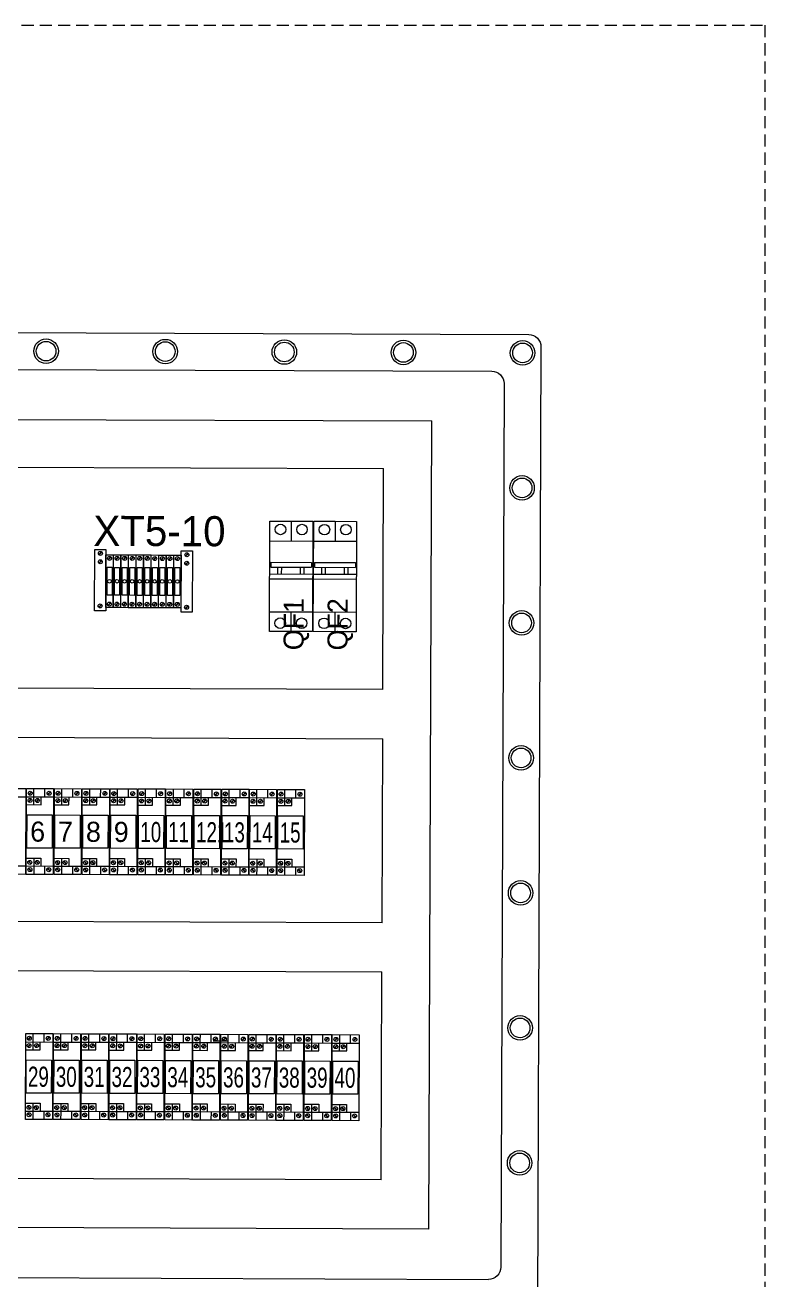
# Model space of a CAD drawing. Header units: millimetres. Extents: x 32721 to 103787, y 57624 to 127312.
# Drawn here: x 38248 to 38552, y 61668 to 62185 of the extents above; entities that cross this region are included whole.
import ezdxf

# ---------------------------------------------------------------- set-up
doc = ezdxf.new("R2010")
doc.units = ezdxf.units.MM
doc.header["$LTSCALE"] = 10
doc.linetypes.add('DASHED', pattern=[0.75, 0.5, -0.25])
doc.layers.add('1轮廓实线层', color=7, linetype='Continuous', lineweight=18)
doc.layers.add('6文字层', color=3, linetype='Continuous', lineweight=18)
doc.styles.add('样式 1', font='SIMYOU.TTF', dxfattribs={"width": 0.75})

msp = doc.modelspace()

# ---------------------------------------------------------------- linework, layer by layer
at = {"layer": '1轮廓实线层'}
for p, q in [((37757.48, 62059.9), (38454.95, 62057.38)), ((37772.59, 62044.68), (38439.73, 62042.27)), ((37797.17, 62024), (38415, 62021.77)), ((38413.8, 61688.95), (38415, 62021.77)), ((37816.82, 62004.22), (38395.21, 62002.14)), ((38394.88, 61911.16), (38395.21, 62002.14)), ((38348.18, 61935.07), (38348.35, 61980.56)), ((38348.35, 61980.56), (38357.19, 61980.53)), ((38357.19, 61980.53), (38357.16, 61972.37)), ((38357.19, 61980.53), (38366.04, 61980.49)), ((38366.04, 61980.49), (38365.87, 61935.01)), ((38366.25, 61935.01), (38366.42, 61980.49)), ((38366.42, 61980.49), (38375.26, 61980.46)), ((38375.26, 61980.46), (38375.23, 61972.3)), ((38375.26, 61980.46), (38384.11, 61980.43)), ((38384.11, 61980.43), (38383.94, 61934.94)), ((38348.32, 61972.4), (38366.01, 61972.33)), ((38366.39, 61972.33), (38384.08, 61972.27)), ((38348.74, 61963.58), (38365.52, 61963.52)), ((38348.74, 61963.58), (38348.74, 61961.58)), ((38365.52, 61963.52), (38365.51, 61961.52)), ((38366.81, 61963.51), (38383.59, 61963.45)), ((38366.81, 61963.51), (38366.81, 61961.51)), ((38383.59, 61963.45), (38383.58, 61961.45)), ((38348.27, 61958.82), (38365.96, 61958.75)), ((38348.74, 61961.58), (38365.51, 61961.52)), ((38351.72, 61958.8), (38351.73, 61961.57)), ((38353.24, 61958.8), (38353.25, 61961.56)), ((38360.99, 61958.77), (38361, 61961.53)), ((38362.51, 61958.76), (38362.52, 61961.53)), ((38366.34, 61958.75), (38384.03, 61958.69)), ((38366.81, 61961.51), (38383.58, 61961.45)), ((38369.79, 61958.74), (38369.8, 61961.5)), ((38371.31, 61958.73), (38371.32, 61961.5)), ((38379.06, 61958.7), (38379.07, 61961.47)), ((38380.58, 61958.7), (38380.59, 61961.46)), ((38348.26, 61956.81), (38365.95, 61956.75)), ((38366.33, 61956.75), (38384.02, 61956.69)), ((38348.21, 61943.23), (38365.9, 61943.17)), ((38357.06, 61943.2), (38357.03, 61935.04)), ((38366.28, 61943.17), (38383.97, 61943.1)), ((38375.13, 61943.14), (38375.1, 61934.97)), ((38357.03, 61935.04), (38348.18, 61935.07)), ((38365.87, 61935.01), (38357.03, 61935.04)), ((38375.1, 61934.97), (38366.25, 61935.01)), ((38383.94, 61934.94), (38375.1, 61934.97)), ((38394.88, 61911.16), (37816.49, 61913.25)), ((37816.41, 61893.03), (38394.82, 61890.94)), ((38394.54, 61815.13), (38394.82, 61890.94)), ((38394.54, 61815.13), (37816.13, 61817.22)), ((37816.06, 61797), (38394.47, 61794.92)), ((38394.16, 61709.23), (38394.47, 61794.92)), ((38394.16, 61709.23), (37815.75, 61711.32)), ((38413.8, 61688.95), (37795.97, 61691.18)), ((37771.24, 61670.68), (38438.38, 61668.27))]:
    msp.add_line(p, q, dxfattribs=at)
at = {"layer": '1轮廓实线层', "lineweight": 13}
for p, q in [((38276.25, 61943.62), (38276.34, 61968.89)), ((38276.34, 61968.89), (38280.89, 61968.87)), ((38277.98, 61966.72), (38279.14, 61967.88)), ((38278.08, 61966.62), (38279.24, 61967.78)), ((38280.89, 61968.87), (38280.8, 61943.6)), ((38311.85, 61943.03), (38311.94, 61968.3)), ((38311.94, 61968.3), (38316.49, 61968.29)), ((38316.49, 61968.29), (38316.4, 61943.02)), ((38277.96, 61963.25), (38279.13, 61964.41)), ((38278.07, 61963.15), (38279.23, 61964.3)), ((38280.8, 61944.91), (38280.88, 61966.65)), ((38280.88, 61966.65), (38283.91, 61966.64)), ((38281.76, 61964.67), (38282.93, 61965.83)), ((38281.86, 61964.57), (38283.03, 61965.73)), ((38283.91, 61966.64), (38283.84, 61944.9)), ((38283.91, 61944.9), (38283.99, 61966.64)), ((38283.99, 61966.64), (38287.02, 61966.62)), ((38284.86, 61964.66), (38286.03, 61965.82)), ((38284.97, 61964.56), (38286.13, 61965.72)), ((38287.02, 61966.62), (38286.94, 61944.89)), ((38287.01, 61944.89), (38287.09, 61966.62)), ((38287.09, 61966.62), (38290.12, 61966.61)), ((38287.97, 61964.65), (38289.14, 61965.81)), ((38288.07, 61964.55), (38289.24, 61965.7)), ((38290.12, 61966.61), (38290.05, 61944.88)), ((38290.12, 61944.88), (38290.2, 61966.61)), ((38290.2, 61966.61), (38293.23, 61966.6)), ((38291.07, 61964.64), (38292.24, 61965.8)), ((38291.18, 61964.54), (38292.34, 61965.69)), ((38293.23, 61966.6), (38293.15, 61944.87)), ((38293.22, 61944.87), (38293.3, 61966.6)), ((38293.3, 61966.6), (38296.33, 61966.59)), ((38294.18, 61964.63), (38295.35, 61965.78)), ((38294.28, 61964.52), (38295.45, 61965.68)), ((38296.33, 61966.59), (38296.26, 61944.86)), ((38296.33, 61944.86), (38296.41, 61966.59)), ((38296.41, 61966.59), (38299.44, 61966.58)), ((38297.28, 61964.62), (38298.45, 61965.77)), ((38297.39, 61964.51), (38298.55, 61965.67)), ((38299.44, 61966.58), (38299.36, 61944.85)), ((38299.43, 61944.85), (38299.51, 61966.58)), ((38299.51, 61966.58), (38302.54, 61966.57)), ((38300.39, 61964.6), (38301.56, 61965.76)), ((38300.49, 61964.5), (38301.66, 61965.66)), ((38302.54, 61966.57), (38302.47, 61944.84)), ((38302.54, 61944.84), (38302.62, 61966.57)), ((38302.62, 61966.57), (38305.65, 61966.56)), ((38303.49, 61964.59), (38304.66, 61965.75)), ((38303.6, 61964.49), (38304.76, 61965.65)), ((38305.65, 61966.56), (38305.57, 61944.82)), ((38305.64, 61944.82), (38305.72, 61966.56)), ((38305.72, 61966.56), (38308.75, 61966.55)), ((38306.6, 61964.58), (38307.77, 61965.74)), ((38306.7, 61964.48), (38307.87, 61965.64)), ((38308.75, 61966.55), (38308.68, 61944.81)), ((38308.75, 61944.81), (38308.83, 61966.55)), ((38308.83, 61966.55), (38311.86, 61966.54)), ((38309.7, 61964.57), (38310.87, 61965.73)), ((38309.81, 61964.47), (38310.97, 61965.63)), ((38311.86, 61966.54), (38311.78, 61944.8)), ((38311.85, 61944.8), (38311.93, 61966.53)), ((38313.56, 61962.67), (38314.73, 61963.82)), ((38313.57, 61966.14), (38314.74, 61967.3)), ((38313.66, 61962.56), (38314.83, 61963.72)), ((38313.68, 61966.04), (38314.84, 61967.2)), ((38280.8, 61943.6), (38276.25, 61943.62)), ((38277.9, 61945.08), (38279.06, 61946.24)), ((38278, 61944.98), (38279.17, 61946.14)), ((38283.84, 61944.9), (38280.8, 61944.91)), ((38281.69, 61945.82), (38282.86, 61946.98)), ((38281.79, 61945.72), (38282.96, 61946.88)), ((38286.94, 61944.89), (38283.91, 61944.9)), ((38284.8, 61945.81), (38285.96, 61946.97)), ((38284.9, 61945.71), (38286.06, 61946.87)), ((38290.05, 61944.88), (38287.01, 61944.89)), ((38287.9, 61945.8), (38289.07, 61946.96)), ((38288, 61945.7), (38289.17, 61946.86)), ((38293.15, 61944.87), (38290.12, 61944.88)), ((38291.01, 61945.79), (38292.17, 61946.95)), ((38291.11, 61945.69), (38292.27, 61946.84)), ((38296.26, 61944.86), (38293.22, 61944.87)), ((38294.11, 61945.78), (38295.28, 61946.94)), ((38294.21, 61945.68), (38295.38, 61946.83)), ((38299.36, 61944.85), (38296.33, 61944.86)), ((38297.22, 61945.77), (38298.38, 61946.92)), ((38297.32, 61945.66), (38298.48, 61946.82)), ((38302.47, 61944.84), (38299.43, 61944.85)), ((38300.32, 61945.76), (38301.49, 61946.91)), ((38300.42, 61945.65), (38301.59, 61946.81)), ((38305.57, 61944.82), (38302.54, 61944.84)), ((38303.43, 61945.74), (38304.59, 61946.9)), ((38303.53, 61945.64), (38304.69, 61946.8)), ((38308.68, 61944.81), (38305.64, 61944.82)), ((38306.53, 61945.73), (38307.7, 61946.89)), ((38306.63, 61945.63), (38307.8, 61946.79)), ((38311.78, 61944.8), (38308.75, 61944.81)), ((38309.64, 61945.72), (38310.8, 61946.88)), ((38309.74, 61945.62), (38310.9, 61946.78)), ((38316.4, 61943.02), (38311.85, 61943.03)), ((38313.5, 61944.5), (38314.66, 61945.66)), ((38313.6, 61944.4), (38314.76, 61945.55)), ((38236.77, 61870.48), (38247.89, 61870.44)), ((38247.89, 61870.44), (38247.76, 61835.06)), ((38248.12, 61835.06), (38248.24, 61870.43)), ((38248.24, 61870.43), (38259.36, 61870.39)), ((38251.28, 61867.55), (38251.29, 61870.42)), ((38255.79, 61866.95), (38255.8, 61870.41)), ((38259.36, 61870.39), (38259.24, 61835.02)), ((38259.59, 61835.01), (38259.72, 61870.39)), ((38259.72, 61870.39), (38270.84, 61870.35)), ((38262.76, 61867.51), (38262.77, 61870.38)), ((38267.26, 61866.91), (38267.27, 61870.37)), ((38270.84, 61870.35), (38270.71, 61834.97)), ((38271.06, 61834.97), (38271.19, 61870.35)), ((38271.19, 61870.35), (38282.31, 61870.31)), ((38274.23, 61867.47), (38274.24, 61870.34)), ((38278.73, 61866.87), (38278.74, 61870.32)), ((38282.31, 61870.31), (38282.18, 61834.93)), ((38282.54, 61834.93), (38282.66, 61870.31)), ((38282.66, 61870.31), (38293.78, 61870.27)), ((38285.7, 61867.42), (38285.71, 61870.3)), ((38290.21, 61866.83), (38290.22, 61870.28)), ((38293.78, 61870.27), (38293.65, 61834.89)), ((38294.01, 61834.89), (38294.14, 61870.27)), ((38294.14, 61870.27), (38305.26, 61870.23)), ((38297.18, 61867.38), (38297.19, 61870.26)), ((38301.68, 61866.79), (38301.69, 61870.24)), ((38305.26, 61870.23), (38305.13, 61834.85)), ((38305.48, 61834.85), (38305.61, 61870.23)), ((38305.61, 61870.23), (38316.73, 61870.19)), ((38308.65, 61867.34), (38308.66, 61870.22)), ((38313.15, 61866.75), (38313.16, 61870.2)), ((38316.73, 61870.19), (38316.6, 61834.81)), ((38316.95, 61834.81), (38317.08, 61870.19)), ((38317.08, 61870.19), (38328.2, 61870.15)), ((38320.12, 61867.3), (38320.13, 61870.17)), ((38324.62, 61866.7), (38324.64, 61870.16)), ((38328.2, 61870.15), (38328.07, 61834.77)), ((38328.43, 61834.77), (38328.56, 61870.14)), ((38328.56, 61870.14), (38339.67, 61870.1)), ((38331.59, 61867.26), (38331.6, 61870.13)), ((38336.1, 61866.66), (38336.11, 61870.12)), ((38339.67, 61870.1), (38339.55, 61834.73)), ((38339.9, 61834.72), (38340.03, 61870.1)), ((38340.03, 61870.1), (38351.15, 61870.06)), ((38343.07, 61867.22), (38343.08, 61870.09)), ((38347.57, 61866.62), (38347.58, 61870.08)), ((38351.15, 61870.06), (38351.02, 61834.68)), ((38351.37, 61834.68), (38351.5, 61870.06)), ((38351.5, 61870.06), (38362.62, 61870.02)), ((38354.54, 61867.18), (38354.55, 61870.05)), ((38359.04, 61866.58), (38359.06, 61870.03)), ((38362.62, 61870.02), (38362.49, 61834.64)), ((38236.76, 61867.02), (38247.88, 61866.98)), ((38248.23, 61866.98), (38259.35, 61866.94)), ((38249.03, 61864.97), (38250.19, 61866.13)), ((38249.11, 61867.95), (38250.28, 61869.11)), ((38249.13, 61864.87), (38250.29, 61866.02)), ((38249.21, 61867.85), (38250.38, 61869.01)), ((38251.27, 61863.76), (38251.28, 61867.55)), ((38252.09, 61864.96), (38253.25, 61866.11)), ((38252.19, 61864.85), (38253.36, 61866.01)), ((38254.22, 61863.75), (38254.23, 61866.96)), ((38256.88, 61867.92), (38258.05, 61869.08)), ((38256.99, 61867.82), (38258.15, 61868.98)), ((38259.7, 61866.94), (38270.82, 61866.9)), ((38260.5, 61864.93), (38261.66, 61866.08)), ((38260.58, 61867.91), (38261.75, 61869.07)), ((38260.6, 61864.82), (38261.77, 61865.98)), ((38260.69, 61867.81), (38261.85, 61868.96)), ((38262.74, 61863.72), (38262.76, 61867.51)), ((38263.56, 61864.92), (38264.73, 61866.07)), ((38263.66, 61864.81), (38264.83, 61865.97)), ((38265.69, 61863.71), (38265.71, 61866.92)), ((38268.36, 61867.88), (38269.52, 61869.04)), ((38268.46, 61867.78), (38269.62, 61868.94)), ((38271.18, 61866.9), (38282.3, 61866.86)), ((38271.97, 61864.89), (38273.14, 61866.04)), ((38272.06, 61867.87), (38273.22, 61869.03)), ((38272.07, 61864.78), (38273.24, 61865.94)), ((38272.16, 61867.77), (38273.32, 61868.92)), ((38274.22, 61863.68), (38274.23, 61867.47)), ((38275.04, 61864.87), (38276.2, 61866.03)), ((38275.14, 61864.77), (38276.3, 61865.93)), ((38277.17, 61863.67), (38277.18, 61866.87)), ((38279.83, 61867.84), (38281, 61869)), ((38279.93, 61867.74), (38281.1, 61868.89)), ((38282.65, 61866.86), (38293.77, 61866.82)), ((38283.44, 61864.84), (38284.61, 61866)), ((38283.53, 61867.83), (38284.7, 61868.98)), ((38283.55, 61864.74), (38284.71, 61865.9)), ((38283.63, 61867.72), (38284.8, 61868.88)), ((38285.69, 61863.64), (38285.7, 61867.42)), ((38286.51, 61864.83), (38287.67, 61865.99)), ((38286.61, 61864.73), (38287.78, 61865.89)), ((38288.64, 61863.63), (38288.65, 61866.83)), ((38291.3, 61867.8), (38292.47, 61868.96)), ((38291.41, 61867.7), (38292.57, 61868.85)), ((38294.12, 61866.81), (38305.24, 61866.77)), ((38294.92, 61864.8), (38296.08, 61865.96)), ((38295, 61867.78), (38296.17, 61868.94)), ((38295.02, 61864.7), (38296.19, 61865.86)), ((38295.1, 61867.68), (38296.27, 61868.84)), ((38297.16, 61863.6), (38297.18, 61867.38)), ((38297.98, 61864.79), (38299.15, 61865.95)), ((38298.08, 61864.69), (38299.25, 61865.85)), ((38300.11, 61863.58), (38300.12, 61866.79)), ((38302.78, 61867.76), (38303.94, 61868.91)), ((38302.88, 61867.65), (38304.04, 61868.81)), ((38305.6, 61866.77), (38316.72, 61866.73)), ((38306.39, 61864.76), (38307.56, 61865.92)), ((38306.48, 61867.74), (38307.64, 61868.9)), ((38306.49, 61864.66), (38307.66, 61865.82)), ((38306.58, 61867.64), (38307.74, 61868.8)), ((38308.63, 61863.55), (38308.65, 61867.34)), ((38309.45, 61864.75), (38310.62, 61865.91)), ((38309.56, 61864.65), (38310.72, 61865.81)), ((38311.59, 61863.54), (38311.6, 61866.75)), ((38314.25, 61867.72), (38315.42, 61868.87)), ((38314.35, 61867.61), (38315.52, 61868.77)), ((38317.07, 61866.73), (38328.19, 61866.69)), ((38317.86, 61864.72), (38319.03, 61865.88)), ((38317.95, 61867.7), (38319.11, 61868.86)), ((38317.97, 61864.62), (38319.13, 61865.77)), ((38318.05, 61867.6), (38319.22, 61868.76)), ((38320.11, 61863.51), (38320.12, 61867.3)), ((38320.93, 61864.71), (38322.09, 61865.87)), ((38321.03, 61864.61), (38322.19, 61865.76)), ((38323.06, 61863.5), (38323.07, 61866.71)), ((38325.72, 61867.67), (38326.89, 61868.83)), ((38325.82, 61867.57), (38326.99, 61868.73)), ((38328.54, 61866.69), (38339.66, 61866.65)), ((38329.34, 61864.68), (38330.5, 61865.84)), ((38329.42, 61867.66), (38330.59, 61868.82)), ((38329.44, 61864.58), (38330.6, 61865.73)), ((38329.52, 61867.56), (38330.69, 61868.72)), ((38331.58, 61863.47), (38331.59, 61867.26)), ((38332.4, 61864.67), (38333.57, 61865.82)), ((38332.5, 61864.57), (38333.67, 61865.72)), ((38334.53, 61863.46), (38334.54, 61866.67)), ((38337.2, 61867.63), (38338.36, 61868.79)), ((38337.3, 61867.53), (38338.46, 61868.69)), ((38340.02, 61866.65), (38351.13, 61866.61)), ((38340.81, 61864.64), (38341.98, 61865.79)), ((38340.9, 61867.62), (38342.06, 61868.78)), ((38340.91, 61864.53), (38342.08, 61865.69)), ((38341, 61867.52), (38342.16, 61868.67)), ((38343.05, 61863.43), (38343.07, 61867.22)), ((38343.87, 61864.63), (38345.04, 61865.78)), ((38343.97, 61864.52), (38345.14, 61865.68)), ((38346.01, 61863.42), (38346.02, 61866.63)), ((38348.67, 61867.59), (38349.83, 61868.75)), ((38348.77, 61867.49), (38349.94, 61868.65)), ((38351.49, 61866.61), (38362.61, 61866.57)), ((38352.28, 61864.6), (38353.45, 61865.75)), ((38352.37, 61867.58), (38353.53, 61868.74)), ((38352.38, 61864.49), (38353.55, 61865.65)), ((38352.47, 61867.48), (38353.64, 61868.63)), ((38354.53, 61863.39), (38354.54, 61867.18)), ((38355.35, 61864.58), (38356.51, 61865.74)), ((38355.45, 61864.48), (38356.61, 61865.64)), ((38357.48, 61863.38), (38357.49, 61866.59)), ((38360.14, 61867.55), (38361.31, 61868.71)), ((38360.24, 61867.45), (38361.41, 61868.6)), ((38248.22, 61863.77), (38254.22, 61863.75)), ((38259.69, 61863.73), (38265.69, 61863.71)), ((38271.17, 61863.69), (38277.17, 61863.67)), ((38282.64, 61863.65), (38288.64, 61863.63)), ((38294.11, 61863.61), (38300.11, 61863.58)), ((38305.59, 61863.57), (38311.59, 61863.54)), ((38317.06, 61863.52), (38323.06, 61863.5)), ((38328.53, 61863.48), (38334.53, 61863.46)), ((38340, 61863.44), (38346.01, 61863.42)), ((38351.48, 61863.4), (38357.48, 61863.38)), ((38236.66, 61838.55), (38247.77, 61838.51)), ((38248.14, 61841.72), (38254.14, 61841.7)), ((38248.94, 61840.52), (38250.09, 61839.35)), ((38249.04, 61840.62), (38250.2, 61839.45)), ((38251.19, 61841.71), (38251.18, 61837.92)), ((38252, 61840.5), (38253.16, 61839.34)), ((38252.1, 61840.61), (38253.26, 61839.44)), ((38254.14, 61841.7), (38254.13, 61838.49)), ((38259.61, 61841.68), (38265.61, 61841.65)), ((38260.41, 61840.47), (38261.57, 61839.31)), ((38260.51, 61840.58), (38261.67, 61839.41)), ((38262.66, 61841.66), (38262.65, 61837.88)), ((38263.47, 61840.46), (38264.63, 61839.3)), ((38263.58, 61840.56), (38264.73, 61839.4)), ((38265.61, 61841.65), (38265.6, 61838.45)), ((38271.09, 61841.63), (38277.09, 61841.61)), ((38271.88, 61840.43), (38273.04, 61839.27)), ((38271.99, 61840.53), (38273.14, 61839.37)), ((38274.14, 61841.62), (38274.12, 61837.84)), ((38274.95, 61840.42), (38276.1, 61839.26)), ((38275.05, 61840.52), (38276.21, 61839.36)), ((38277.09, 61841.61), (38277.08, 61838.41)), ((38282.56, 61841.59), (38288.56, 61841.57)), ((38283.36, 61840.39), (38284.51, 61839.23)), ((38283.46, 61840.49), (38284.62, 61839.33)), ((38285.61, 61841.58), (38285.6, 61837.79)), ((38286.42, 61840.38), (38287.58, 61839.21)), ((38286.52, 61840.48), (38287.68, 61839.32)), ((38288.56, 61841.57), (38288.55, 61838.36)), ((38294.03, 61841.55), (38300.03, 61841.53)), ((38294.83, 61840.35), (38295.99, 61839.18)), ((38294.93, 61840.45), (38296.09, 61839.29)), ((38297.08, 61841.54), (38297.07, 61837.75)), ((38297.89, 61840.34), (38299.05, 61839.17)), ((38298, 61840.44), (38299.15, 61839.27)), ((38300.03, 61841.53), (38300.02, 61838.32)), ((38305.51, 61841.51), (38311.51, 61841.49)), ((38306.3, 61840.31), (38307.46, 61839.14)), ((38306.4, 61840.41), (38307.56, 61839.24)), ((38308.56, 61841.5), (38308.54, 61837.71)), ((38309.37, 61840.3), (38310.52, 61839.13)), ((38309.47, 61840.4), (38310.63, 61839.23)), ((38311.51, 61841.49), (38311.49, 61838.28)), ((38316.98, 61841.47), (38322.98, 61841.45)), ((38317.78, 61840.27), (38318.93, 61839.1)), ((38317.88, 61840.37), (38319.04, 61839.2)), ((38320.03, 61841.46), (38320.01, 61837.67)), ((38320.84, 61840.26), (38322, 61839.09)), ((38320.94, 61840.36), (38322.1, 61839.19)), ((38322.98, 61841.45), (38322.97, 61838.24)), ((38328.45, 61841.43), (38334.45, 61841.41)), ((38329.25, 61840.23), (38330.41, 61839.06)), ((38329.35, 61840.33), (38330.51, 61839.16)), ((38331.5, 61841.42), (38331.49, 61837.63)), ((38332.31, 61840.21), (38333.47, 61839.05)), ((38332.41, 61840.32), (38333.57, 61839.15)), ((38334.45, 61841.41), (38334.44, 61838.2)), ((38339.92, 61841.39), (38345.93, 61841.36)), ((38340.72, 61840.18), (38341.88, 61839.02)), ((38340.82, 61840.29), (38341.98, 61839.12)), ((38342.97, 61841.38), (38342.96, 61837.59)), ((38343.79, 61840.17), (38344.94, 61839.01)), ((38343.89, 61840.27), (38345.04, 61839.11)), ((38345.93, 61841.36), (38345.91, 61838.16)), ((38351.4, 61841.34), (38357.4, 61841.32)), ((38352.19, 61840.14), (38353.35, 61838.98)), ((38352.3, 61840.24), (38353.45, 61839.08)), ((38354.45, 61841.33), (38354.43, 61837.55)), ((38355.26, 61840.13), (38356.42, 61838.97)), ((38355.36, 61840.23), (38356.52, 61839.07)), ((38357.4, 61841.32), (38357.39, 61838.12)), ((38247.76, 61835.06), (38236.64, 61835.1)), ((38259.24, 61835.02), (38248.12, 61835.06)), ((38248.13, 61838.51), (38259.25, 61838.47)), ((38249, 61837.53), (38250.16, 61836.37)), ((38249.1, 61837.63), (38250.26, 61836.47)), ((38251.18, 61837.92), (38251.17, 61835.04)), ((38255.68, 61838.48), (38255.67, 61835.03)), ((38256.77, 61837.5), (38257.93, 61836.34)), ((38256.88, 61837.61), (38258.03, 61836.44)), ((38270.71, 61834.97), (38259.59, 61835.01)), ((38259.6, 61838.47), (38270.72, 61838.43)), ((38260.47, 61837.49), (38261.63, 61836.33)), ((38260.58, 61837.59), (38261.73, 61836.43)), ((38262.65, 61837.88), (38262.64, 61835)), ((38267.16, 61838.44), (38267.14, 61834.99)), ((38268.25, 61837.46), (38269.41, 61836.3)), ((38268.35, 61837.56), (38269.51, 61836.4)), ((38282.18, 61834.93), (38271.06, 61834.97)), ((38271.07, 61838.43), (38282.19, 61838.39)), ((38271.95, 61837.45), (38273.1, 61836.28)), ((38272.05, 61837.55), (38273.21, 61836.39)), ((38274.12, 61837.84), (38274.11, 61834.96)), ((38278.63, 61838.4), (38278.62, 61834.95)), ((38279.72, 61837.42), (38280.88, 61836.26)), ((38279.82, 61837.52), (38280.98, 61836.36)), ((38293.65, 61834.89), (38282.54, 61834.93)), ((38282.55, 61838.39), (38293.67, 61838.35)), ((38283.42, 61837.41), (38284.58, 61836.24)), ((38283.52, 61837.51), (38284.68, 61836.34)), ((38285.6, 61837.79), (38285.58, 61834.92)), ((38290.1, 61838.36), (38290.09, 61834.9)), ((38291.19, 61837.38), (38292.35, 61836.21)), ((38291.3, 61837.48), (38292.45, 61836.32)), ((38305.13, 61834.85), (38294.01, 61834.89)), ((38294.02, 61838.34), (38305.14, 61838.3)), ((38294.89, 61837.37), (38296.05, 61836.2)), ((38295, 61837.47), (38296.15, 61836.3)), ((38297.07, 61837.75), (38297.06, 61834.88)), ((38301.58, 61838.32), (38301.56, 61834.86)), ((38302.67, 61837.34), (38303.82, 61836.17)), ((38302.77, 61837.44), (38303.93, 61836.27)), ((38316.6, 61834.81), (38305.48, 61834.85)), ((38305.49, 61838.3), (38316.61, 61838.26)), ((38306.37, 61837.33), (38307.52, 61836.16)), ((38306.47, 61837.43), (38307.63, 61836.26)), ((38308.54, 61837.71), (38308.53, 61834.84)), ((38313.05, 61838.28), (38313.04, 61834.82)), ((38314.14, 61837.3), (38315.3, 61836.13)), ((38314.24, 61837.4), (38315.4, 61836.23)), ((38328.07, 61834.77), (38316.95, 61834.81)), ((38316.97, 61838.26), (38328.09, 61838.22)), ((38317.84, 61837.28), (38319, 61836.12)), ((38317.94, 61837.39), (38319.1, 61836.22)), ((38320.01, 61837.67), (38320, 61834.8)), ((38324.52, 61838.23), (38324.51, 61834.78)), ((38325.61, 61837.26), (38326.77, 61836.09)), ((38325.72, 61837.36), (38326.87, 61836.19)), ((38339.55, 61834.73), (38328.43, 61834.77)), ((38328.44, 61838.22), (38339.56, 61838.18)), ((38329.31, 61837.24), (38330.47, 61836.08)), ((38329.41, 61837.34), (38330.57, 61836.18)), ((38331.49, 61837.63), (38331.48, 61834.75)), ((38335.99, 61838.19), (38335.98, 61834.74)), ((38337.09, 61837.21), (38338.24, 61836.05)), ((38337.19, 61837.32), (38338.35, 61836.15)), ((38351.02, 61834.68), (38339.9, 61834.72)), ((38339.91, 61838.18), (38351.03, 61838.14)), ((38340.79, 61837.2), (38341.94, 61836.04)), ((38340.89, 61837.3), (38342.05, 61836.14)), ((38342.96, 61837.59), (38342.95, 61834.71)), ((38347.47, 61838.15), (38347.46, 61834.7)), ((38348.56, 61837.17), (38349.72, 61836.01)), ((38348.66, 61837.27), (38349.82, 61836.11)), ((38362.49, 61834.64), (38351.37, 61834.68)), ((38351.39, 61838.14), (38362.51, 61838.1)), ((38352.26, 61837.16), (38353.42, 61835.99)), ((38352.36, 61837.26), (38353.52, 61836.1)), ((38354.43, 61837.55), (38354.42, 61834.67)), ((38358.94, 61838.11), (38358.93, 61834.66)), ((38360.03, 61837.13), (38361.19, 61835.97)), ((38360.13, 61837.23), (38361.29, 61836.07)), ((38247.75, 61734.13), (38247.88, 61769.51)), ((38247.88, 61769.51), (38259, 61769.47)), ((38248.75, 61767.02), (38249.91, 61768.18)), ((38248.85, 61766.92), (38250.01, 61768.08)), ((38250.91, 61762.83), (38250.92, 61766.62)), ((38250.92, 61766.62), (38250.93, 61769.5)), ((38255.42, 61766.03), (38255.43, 61769.48)), ((38256.52, 61767), (38257.69, 61768.15)), ((38256.62, 61766.89), (38257.79, 61768.05)), ((38259, 61769.47), (38258.87, 61734.09)), ((38259.22, 61734.09), (38259.35, 61769.47)), ((38259.35, 61769.47), (38270.47, 61769.43)), ((38260.22, 61766.98), (38261.39, 61768.14)), ((38260.32, 61766.88), (38261.49, 61768.04)), ((38262.38, 61762.79), (38262.39, 61766.58)), ((38262.39, 61766.58), (38262.4, 61769.46)), ((38266.89, 61765.98), (38266.91, 61769.44)), ((38267.99, 61766.95), (38269.16, 61768.11)), ((38268.09, 61766.85), (38269.26, 61768.01)), ((38270.47, 61769.43), (38270.34, 61734.05)), ((38270.7, 61734.05), (38270.83, 61769.43)), ((38270.83, 61769.43), (38281.94, 61769.38)), ((38271.69, 61766.94), (38272.86, 61768.1)), ((38271.79, 61766.84), (38272.96, 61768)), ((38273.85, 61762.75), (38273.86, 61766.54)), ((38273.86, 61766.54), (38273.88, 61769.41)), ((38278.37, 61765.94), (38278.38, 61769.4)), ((38279.47, 61766.91), (38280.63, 61768.07)), ((38279.57, 61766.81), (38280.73, 61767.97)), ((38281.94, 61769.38), (38281.82, 61734.01)), ((38282.17, 61734.01), (38282.3, 61769.38)), ((38282.3, 61769.38), (38293.42, 61769.34)), ((38283.17, 61766.9), (38284.33, 61768.06)), ((38283.27, 61766.8), (38284.43, 61767.96)), ((38285.32, 61762.71), (38285.34, 61766.5)), ((38285.34, 61766.5), (38285.35, 61769.37)), ((38289.84, 61765.9), (38289.85, 61769.36)), ((38290.94, 61766.87), (38292.11, 61768.03)), ((38291.04, 61766.77), (38292.21, 61767.93)), ((38293.42, 61769.34), (38293.29, 61733.96)), ((38293.64, 61733.96), (38293.77, 61769.34)), ((38293.77, 61769.34), (38304.89, 61769.3)), ((38294.64, 61766.86), (38295.8, 61768.02)), ((38294.74, 61766.76), (38295.91, 61767.91)), ((38296.8, 61762.67), (38296.81, 61766.46)), ((38296.81, 61766.46), (38296.82, 61769.33)), ((38301.31, 61765.86), (38301.33, 61769.31)), ((38302.41, 61766.83), (38303.58, 61767.99)), ((38302.51, 61766.73), (38303.68, 61767.89)), ((38304.89, 61769.3), (38304.76, 61733.92)), ((38305.12, 61733.92), (38305.24, 61769.3)), ((38305.24, 61769.3), (38316.36, 61769.26)), ((38306.11, 61766.82), (38307.28, 61767.97)), ((38306.21, 61766.72), (38307.38, 61767.87)), ((38308.27, 61762.63), (38308.28, 61766.42)), ((38308.28, 61766.42), (38308.29, 61769.29)), ((38312.79, 61765.82), (38312.8, 61769.27)), ((38313.89, 61766.79), (38315.05, 61767.95)), ((38313.99, 61766.69), (38315.15, 61767.84)), ((38316.36, 61769.26), (38316.24, 61733.88)), ((38316.59, 61733.88), (38316.72, 61769.26)), ((38316.72, 61769.26), (38327.84, 61769.22)), ((38317.58, 61766.78), (38318.75, 61767.93)), ((38317.69, 61766.67), (38318.85, 61767.83)), ((38319.74, 61762.59), (38319.76, 61766.37)), ((38319.76, 61766.37), (38319.77, 61769.25)), ((38324.26, 61765.78), (38324.27, 61769.23)), ((38329.55, 61766.41), (38325, 61766.43)), ((38325.36, 61766.75), (38326.52, 61767.91)), ((38325.46, 61766.65), (38326.63, 61767.8)), ((38330.18, 61766.41), (38325.63, 61766.43)), ((38331.21, 61766.41), (38326.66, 61766.42)), ((38327.84, 61769.22), (38327.71, 61733.84)), ((38328.06, 61733.84), (38328.19, 61769.22)), ((38328.19, 61769.22), (38339.31, 61769.18)), ((38329.06, 61766.73), (38330.22, 61767.89)), ((38329.16, 61766.63), (38330.33, 61767.79)), ((38331.22, 61762.55), (38331.23, 61766.33)), ((38331.23, 61766.33), (38331.24, 61769.21)), ((38335.73, 61765.74), (38335.75, 61769.19)), ((38336.83, 61766.71), (38338, 61767.86)), ((38336.93, 61766.6), (38338.1, 61767.76)), ((38339.31, 61769.18), (38339.18, 61733.8)), ((38339.54, 61733.8), (38339.66, 61769.18)), ((38339.66, 61769.18), (38350.78, 61769.14)), ((38340.53, 61766.69), (38341.7, 61767.85)), ((38340.63, 61766.59), (38341.8, 61767.75)), ((38342.69, 61762.5), (38342.7, 61766.29)), ((38342.7, 61766.29), (38342.71, 61769.17)), ((38347.21, 61765.69), (38347.22, 61769.15)), ((38348.3, 61766.67), (38349.47, 61767.82)), ((38348.41, 61766.56), (38349.57, 61767.72)), ((38350.78, 61769.14), (38350.66, 61733.76)), ((38351.01, 61733.76), (38351.14, 61769.14)), ((38351.14, 61769.14), (38362.26, 61769.09)), ((38352, 61766.65), (38353.17, 61767.81)), ((38352.11, 61766.55), (38353.27, 61767.71)), ((38354.16, 61762.46), (38354.18, 61766.25)), ((38354.18, 61766.25), (38354.19, 61769.12)), ((38358.68, 61765.65), (38358.69, 61769.11)), ((38359.78, 61766.62), (38360.94, 61767.78)), ((38359.88, 61766.52), (38361.04, 61767.68)), ((38362.26, 61769.09), (38362.13, 61733.72)), ((38362.48, 61733.72), (38362.61, 61769.09)), ((38362.61, 61769.09), (38373.73, 61769.05)), ((38363.48, 61766.61), (38364.64, 61767.77)), ((38363.58, 61766.51), (38364.74, 61767.67)), ((38365.64, 61762.42), (38365.65, 61766.21)), ((38365.65, 61766.21), (38365.66, 61769.08)), ((38370.15, 61765.61), (38370.16, 61769.07)), ((38371.25, 61766.58), (38372.42, 61767.74)), ((38371.35, 61766.48), (38372.52, 61767.64)), ((38373.73, 61769.05), (38373.6, 61733.67)), ((38373.96, 61733.67), (38374.08, 61769.05)), ((38374.08, 61769.05), (38385.2, 61769.01)), ((38374.95, 61766.57), (38376.12, 61767.73)), ((38375.05, 61766.47), (38376.22, 61767.62)), ((38377.12, 61766.17), (38377.13, 61769.04)), ((38381.62, 61765.57), (38381.64, 61769.03)), ((38382.72, 61766.54), (38383.89, 61767.7)), ((38382.82, 61766.44), (38383.99, 61767.6)), ((38385.2, 61769.01), (38385.07, 61733.63)), ((38247.86, 61762.85), (38253.86, 61762.82)), ((38247.87, 61766.05), (38258.99, 61766.01)), ((38248.66, 61764.04), (38249.83, 61765.2)), ((38248.76, 61763.94), (38249.93, 61765.1)), ((38251.72, 61764.03), (38252.89, 61765.19)), ((38251.83, 61763.93), (38252.99, 61765.09)), ((38253.86, 61762.82), (38253.87, 61766.03)), ((38259.33, 61762.8), (38265.33, 61762.78)), ((38259.34, 61766.01), (38270.46, 61765.97)), ((38260.13, 61764), (38261.3, 61765.16)), ((38260.24, 61763.9), (38261.4, 61765.06)), ((38263.2, 61763.99), (38264.36, 61765.15)), ((38263.3, 61763.89), (38264.47, 61765.04)), ((38265.33, 61762.78), (38265.34, 61765.99)), ((38270.8, 61762.76), (38276.8, 61762.74)), ((38270.81, 61765.97), (38281.93, 61765.93)), ((38271.61, 61763.96), (38272.77, 61765.12)), ((38271.71, 61763.86), (38272.87, 61765.01)), ((38274.67, 61763.95), (38275.84, 61765.11)), ((38274.77, 61763.85), (38275.94, 61765)), ((38276.8, 61762.74), (38276.81, 61765.95)), ((38282.27, 61762.72), (38288.28, 61762.7)), ((38282.29, 61765.93), (38293.41, 61765.89)), ((38283.08, 61763.92), (38284.25, 61765.08)), ((38283.18, 61763.82), (38284.35, 61764.97)), ((38286.14, 61763.91), (38287.31, 61765.06)), ((38286.25, 61763.8), (38287.41, 61764.96)), ((38288.28, 61762.7), (38288.29, 61765.91)), ((38293.75, 61762.68), (38299.75, 61762.66)), ((38293.76, 61765.89), (38304.88, 61765.85)), ((38294.55, 61763.88), (38295.72, 61765.03)), ((38294.65, 61763.77), (38295.82, 61764.93)), ((38297.62, 61763.87), (38298.78, 61765.02)), ((38297.72, 61763.76), (38298.88, 61764.92)), ((38299.75, 61762.66), (38299.76, 61765.87)), ((38305.22, 61762.64), (38311.22, 61762.62)), ((38305.23, 61765.85), (38316.35, 61765.81)), ((38306.03, 61763.84), (38307.19, 61764.99)), ((38306.13, 61763.73), (38307.29, 61764.89)), ((38309.09, 61763.82), (38310.26, 61764.98)), ((38309.19, 61763.72), (38310.36, 61764.88)), ((38311.22, 61762.62), (38311.23, 61765.82)), ((38316.69, 61762.6), (38322.69, 61762.58)), ((38316.71, 61765.8), (38327.82, 61765.76)), ((38317.5, 61763.79), (38318.67, 61764.95)), ((38317.6, 61763.69), (38318.77, 61764.85)), ((38320.56, 61763.78), (38321.73, 61764.94)), ((38320.66, 61763.68), (38321.83, 61764.84)), ((38322.69, 61762.58), (38322.71, 61765.78)), ((38328.17, 61762.56), (38334.17, 61762.53)), ((38328.18, 61765.76), (38339.3, 61765.72)), ((38328.97, 61763.75), (38330.14, 61764.91)), ((38329.07, 61763.65), (38330.24, 61764.81)), ((38332.04, 61763.74), (38333.2, 61764.9)), ((38332.14, 61763.64), (38333.3, 61764.8)), ((38334.17, 61762.53), (38334.18, 61765.74)), ((38339.64, 61762.51), (38345.64, 61762.49)), ((38339.65, 61765.72), (38350.77, 61765.68)), ((38340.45, 61763.71), (38341.61, 61764.87)), ((38340.55, 61763.61), (38341.71, 61764.77)), ((38343.51, 61763.7), (38344.67, 61764.86)), ((38343.61, 61763.6), (38344.78, 61764.75)), ((38345.64, 61762.49), (38345.65, 61765.7)), ((38351.11, 61762.47), (38357.11, 61762.45)), ((38351.12, 61765.68), (38362.24, 61765.64)), ((38351.92, 61763.67), (38353.08, 61764.83)), ((38352.02, 61763.57), (38353.19, 61764.72)), ((38354.98, 61763.66), (38356.15, 61764.82)), ((38355.08, 61763.56), (38356.25, 61764.71)), ((38357.11, 61762.45), (38357.13, 61765.66)), ((38362.59, 61762.43), (38368.59, 61762.41)), ((38362.6, 61765.64), (38373.72, 61765.6)), ((38363.39, 61763.63), (38364.56, 61764.79)), ((38363.49, 61763.53), (38364.66, 61764.68)), ((38366.46, 61763.62), (38367.62, 61764.77)), ((38366.56, 61763.51), (38367.72, 61764.67)), ((38368.59, 61762.41), (38368.6, 61765.62)), ((38374.06, 61762.39), (38380.06, 61762.37)), ((38374.07, 61765.6), (38385.19, 61765.56)), ((38374.86, 61763.59), (38376.03, 61764.74)), ((38374.97, 61763.48), (38376.13, 61764.64)), ((38377.11, 61762.38), (38377.12, 61766.17)), ((38377.93, 61763.58), (38379.09, 61764.73)), ((38378.03, 61763.47), (38379.2, 61764.63)), ((38380.06, 61762.37), (38380.07, 61765.58)), ((38247.78, 61740.79), (38253.78, 61740.77)), ((38250.83, 61740.78), (38250.81, 61736.99)), ((38253.78, 61740.77), (38253.77, 61737.56)), ((38259.25, 61740.75), (38265.25, 61740.73)), ((38262.3, 61740.74), (38262.28, 61736.95)), ((38265.25, 61740.73), (38265.24, 61737.52)), ((38270.72, 61740.71), (38276.72, 61740.69)), ((38273.77, 61740.7), (38273.76, 61736.91)), ((38276.72, 61740.69), (38276.71, 61737.48)), ((38282.2, 61740.67), (38288.2, 61740.65)), ((38285.24, 61740.66), (38285.23, 61736.87)), ((38288.2, 61740.65), (38288.18, 61737.44)), ((38293.67, 61740.63), (38299.67, 61740.6)), ((38296.72, 61740.61), (38296.7, 61736.83)), ((38299.67, 61740.6), (38299.66, 61737.4)), ((38305.14, 61740.58), (38311.14, 61740.56)), ((38308.19, 61740.57), (38308.18, 61736.79)), ((38311.14, 61740.56), (38311.13, 61737.36)), ((38316.61, 61740.54), (38322.62, 61740.52)), ((38319.66, 61740.53), (38319.65, 61736.74)), ((38322.62, 61740.52), (38322.6, 61737.31)), ((38328.09, 61740.5), (38334.09, 61740.48)), ((38331.14, 61740.49), (38331.12, 61736.7)), ((38334.09, 61740.48), (38334.08, 61737.27)), ((38339.56, 61740.46), (38345.56, 61740.44)), ((38342.61, 61740.45), (38342.6, 61736.66)), ((38345.56, 61740.44), (38345.55, 61737.23)), ((38351.03, 61740.42), (38357.03, 61740.4)), ((38354.08, 61740.41), (38354.07, 61736.62)), ((38357.03, 61740.4), (38357.02, 61737.19)), ((38362.51, 61740.38), (38368.51, 61740.36)), ((38365.56, 61740.37), (38365.54, 61736.58)), ((38368.51, 61740.36), (38368.5, 61737.15)), ((38247.76, 61737.58), (38258.88, 61737.54)), ((38248.57, 61739.59), (38249.73, 61738.42)), ((38248.64, 61736.61), (38249.79, 61735.44)), ((38248.68, 61739.69), (38249.83, 61738.53)), ((38248.74, 61736.71), (38249.9, 61735.54)), ((38250.81, 61736.99), (38250.8, 61734.12)), ((38251.64, 61739.58), (38252.79, 61738.41)), ((38251.74, 61739.68), (38252.9, 61738.51)), ((38255.32, 61737.56), (38255.31, 61734.1)), ((38256.41, 61736.58), (38257.57, 61735.41)), ((38256.51, 61736.68), (38257.67, 61735.51)), ((38259.24, 61737.54), (38270.36, 61737.5)), ((38260.05, 61739.55), (38261.2, 61738.38)), ((38260.11, 61736.57), (38261.27, 61735.4)), ((38260.15, 61739.65), (38261.31, 61738.48)), ((38260.21, 61736.67), (38261.37, 61735.5)), ((38262.28, 61736.95), (38262.27, 61734.08)), ((38263.11, 61739.54), (38264.27, 61738.37)), ((38263.21, 61739.64), (38264.37, 61738.47)), ((38266.79, 61737.52), (38266.78, 61734.06)), ((38267.88, 61736.54), (38269.04, 61735.37)), ((38267.99, 61736.64), (38269.14, 61735.47)), ((38270.71, 61737.5), (38281.83, 61737.46)), ((38271.52, 61739.51), (38272.68, 61738.34)), ((38271.58, 61736.52), (38272.74, 61735.36)), ((38271.62, 61739.61), (38272.78, 61738.44)), ((38271.69, 61736.63), (38272.84, 61735.46)), ((38273.76, 61736.91), (38273.75, 61734.04)), ((38274.58, 61739.5), (38275.74, 61738.33)), ((38274.68, 61739.6), (38275.84, 61738.43)), ((38278.26, 61737.47), (38278.25, 61734.02)), ((38279.36, 61736.5), (38280.51, 61735.33)), ((38279.46, 61736.6), (38280.62, 61735.43)), ((38282.18, 61737.46), (38293.3, 61737.42)), ((38282.99, 61739.47), (38284.15, 61738.3)), ((38283.06, 61736.48), (38284.21, 61735.32)), ((38283.09, 61739.57), (38284.25, 61738.4)), ((38283.16, 61736.58), (38284.32, 61735.42)), ((38285.23, 61736.87), (38285.22, 61733.99)), ((38286.06, 61739.45), (38287.21, 61738.29)), ((38286.16, 61739.56), (38287.32, 61738.39)), ((38289.74, 61737.43), (38289.73, 61733.98)), ((38290.83, 61736.45), (38291.99, 61735.29)), ((38290.93, 61736.56), (38292.09, 61735.39)), ((38293.66, 61737.42), (38304.78, 61737.38)), ((38294.47, 61739.42), (38295.62, 61738.26)), ((38294.53, 61736.44), (38295.69, 61735.28)), ((38294.57, 61739.53), (38295.72, 61738.36)), ((38294.63, 61736.54), (38295.79, 61735.38)), ((38296.7, 61736.83), (38296.69, 61733.95)), ((38297.53, 61739.41), (38298.69, 61738.25)), ((38297.63, 61739.51), (38298.79, 61738.35)), ((38301.21, 61737.39), (38301.2, 61733.94)), ((38302.3, 61736.41), (38303.46, 61735.25)), ((38302.4, 61736.51), (38303.56, 61735.35)), ((38305.13, 61737.38), (38316.25, 61737.34)), ((38305.94, 61739.38), (38307.1, 61738.22)), ((38306, 61736.4), (38307.16, 61735.23)), ((38306.04, 61739.48), (38307.2, 61738.32)), ((38306.1, 61736.5), (38307.26, 61735.34)), ((38308.18, 61736.79), (38308.17, 61733.91)), ((38309, 61739.37), (38310.16, 61738.21)), ((38309.1, 61739.47), (38310.26, 61738.31)), ((38312.68, 61737.35), (38312.67, 61733.89)), ((38313.78, 61736.37), (38314.93, 61735.21)), ((38313.88, 61736.47), (38315.04, 61735.31)), ((38316.6, 61737.34), (38327.72, 61737.3)), ((38317.41, 61739.34), (38318.57, 61738.18)), ((38317.48, 61736.36), (38318.63, 61735.19)), ((38317.51, 61739.44), (38318.67, 61738.28)), ((38317.58, 61736.46), (38318.73, 61735.29)), ((38319.65, 61736.74), (38319.64, 61733.87)), ((38320.47, 61739.33), (38321.63, 61738.16)), ((38320.58, 61739.43), (38321.73, 61738.27)), ((38324.16, 61737.31), (38324.14, 61733.85)), ((38325.25, 61736.33), (38326.41, 61735.16)), ((38325.35, 61736.43), (38326.51, 61735.27)), ((38328.08, 61737.29), (38339.19, 61737.25)), ((38328.88, 61739.3), (38330.04, 61738.13)), ((38328.95, 61736.32), (38330.11, 61735.15)), ((38328.99, 61739.4), (38330.14, 61738.24)), ((38329.05, 61736.42), (38330.21, 61735.25)), ((38331.12, 61736.7), (38331.11, 61733.83)), ((38331.95, 61739.29), (38333.11, 61738.12)), ((38332.05, 61739.39), (38333.21, 61738.22)), ((38335.63, 61737.27), (38335.62, 61733.81)), ((38336.72, 61736.29), (38337.88, 61735.12)), ((38336.82, 61736.39), (38337.98, 61735.22)), ((38339.55, 61737.25), (38350.67, 61737.21)), ((38340.36, 61739.26), (38341.51, 61738.09)), ((38340.42, 61736.28), (38341.58, 61735.11)), ((38340.46, 61739.36), (38341.62, 61738.19)), ((38340.52, 61736.38), (38341.68, 61735.21)), ((38342.6, 61736.66), (38342.59, 61733.79)), ((38343.42, 61739.25), (38344.58, 61738.08)), ((38343.52, 61739.35), (38344.68, 61738.18)), ((38347.1, 61737.23), (38347.09, 61733.77)), ((38348.19, 61736.25), (38349.35, 61735.08)), ((38348.3, 61736.35), (38349.45, 61735.18)), ((38351.02, 61737.21), (38362.14, 61737.17)), ((38351.83, 61739.22), (38352.99, 61738.05)), ((38351.89, 61736.23), (38353.05, 61735.07)), ((38351.93, 61739.32), (38353.09, 61738.15)), ((38352, 61736.34), (38353.15, 61735.17)), ((38354.07, 61736.62), (38354.06, 61733.75)), ((38354.89, 61739.21), (38356.05, 61738.04)), ((38355, 61739.31), (38356.15, 61738.14)), ((38358.58, 61737.18), (38358.56, 61733.73)), ((38359.67, 61736.21), (38360.82, 61735.04)), ((38359.77, 61736.31), (38360.93, 61735.14)), ((38362.49, 61737.17), (38373.61, 61737.13)), ((38363.3, 61739.18), (38364.46, 61738.01)), ((38363.37, 61736.19), (38364.52, 61735.03)), ((38363.41, 61739.28), (38364.56, 61738.11)), ((38363.47, 61736.29), (38364.63, 61735.13)), ((38365.54, 61736.58), (38365.53, 61733.7)), ((38366.37, 61739.16), (38367.52, 61738)), ((38366.47, 61739.27), (38367.63, 61738.1)), ((38370.05, 61737.14), (38370.04, 61733.69)), ((38371.14, 61736.16), (38372.3, 61735)), ((38371.24, 61736.27), (38372.4, 61735.1)), ((38373.97, 61737.13), (38385.09, 61737.09)), ((38373.98, 61740.34), (38379.98, 61740.31)), ((38374.78, 61739.13), (38375.93, 61737.97)), ((38374.84, 61736.15), (38376, 61734.99)), ((38374.88, 61739.24), (38376.04, 61738.07)), ((38374.94, 61736.25), (38376.1, 61735.09)), ((38377.02, 61736.54), (38377, 61733.66)), ((38377.03, 61740.32), (38377.02, 61736.54)), ((38377.84, 61739.12), (38379, 61737.96)), ((38377.94, 61739.22), (38379.1, 61738.06)), ((38379.98, 61740.31), (38379.97, 61737.11)), ((38381.52, 61737.1), (38381.51, 61733.65)), ((38382.61, 61736.12), (38383.77, 61734.96)), ((38382.72, 61736.22), (38383.87, 61735.06)), ((38258.87, 61734.09), (38247.75, 61734.13)), ((38270.34, 61734.05), (38259.22, 61734.09)), ((38281.82, 61734.01), (38270.7, 61734.05)), ((38293.29, 61733.96), (38282.17, 61734.01)), ((38304.76, 61733.92), (38293.64, 61733.96)), ((38316.24, 61733.88), (38305.12, 61733.92)), ((38327.71, 61733.84), (38316.59, 61733.88)), ((38339.18, 61733.8), (38328.06, 61733.84)), ((38350.66, 61733.76), (38339.54, 61733.8)), ((38362.13, 61733.72), (38351.01, 61733.76)), ((38373.6, 61733.67), (38362.48, 61733.72)), ((38385.07, 61733.63), (38373.96, 61733.67))]:
    msp.add_line(p, q, dxfattribs=at)
at = {"layer": '1轮廓实线层', "linetype": 'DASHED'}
msp.add_lwpolyline([(37616.2, 62184.8), (38552.14, 62184.8), (38552.14, 61318.65), (37616.2, 61318.65)], close=True, dxfattribs=at)
at = {"layer": '1轮廓实线层'}
for points in [[(38454.95, 62057.38, -0.414214), (38459.98, 62052.31), (38458.56, 61658.09, -0.414214), (38453.49, 61653.05)], [(38439.73, 62042.27, -0.414214), (38444.76, 62037.2), (38443.45, 61673.31, -0.414214), (38438.38, 61668.27)]]:
    msp.add_lwpolyline(points, format="xyb", dxfattribs=at)
at = {"layer": '1轮廓实线层', "lineweight": 13}
for points in [[(38281.39, 61961.51), (38283.45, 61961.5), (38283.41, 61950), (38281.35, 61950)], [(38284.49, 61961.49), (38286.55, 61961.49), (38286.51, 61949.98), (38284.45, 61949.99)], [(38287.6, 61961.48), (38289.66, 61961.48), (38289.62, 61949.97), (38287.56, 61949.98)], [(38290.7, 61961.47), (38292.76, 61961.46), (38292.72, 61949.96), (38290.66, 61949.97)], [(38293.81, 61961.46), (38295.87, 61961.45), (38295.83, 61949.95), (38293.77, 61949.96)], [(38296.91, 61961.45), (38298.97, 61961.44), (38298.93, 61949.94), (38296.87, 61949.95)], [(38300.02, 61961.44), (38302.08, 61961.43), (38302.04, 61949.93), (38299.98, 61949.94)], [(38303.12, 61961.43), (38305.18, 61961.42), (38305.14, 61949.92), (38303.08, 61949.92)], [(38306.23, 61961.42), (38308.29, 61961.41), (38308.25, 61949.91), (38306.19, 61949.91)], [(38309.33, 61961.4), (38311.39, 61961.4), (38311.35, 61949.9), (38309.29, 61949.9)], [(38248.45, 61859.57), (38258.82, 61859.54), (38258.77, 61845.88), (38248.4, 61845.91)], [(38259.92, 61859.53), (38270.29, 61859.49), (38270.24, 61845.84), (38259.87, 61845.87)], [(38271.4, 61859.49), (38281.76, 61859.45), (38281.71, 61845.79), (38271.35, 61845.83)], [(38282.87, 61859.45), (38293.24, 61859.41), (38293.19, 61845.75), (38282.82, 61845.79)], [(38294.34, 61859.41), (38304.71, 61859.37), (38304.66, 61845.71), (38294.29, 61845.75)], [(38305.82, 61859.37), (38316.18, 61859.33), (38316.13, 61845.67), (38305.77, 61845.71)], [(38317.29, 61859.33), (38327.66, 61859.29), (38327.61, 61845.63), (38317.24, 61845.67)], [(38328.76, 61859.28), (38339.13, 61859.25), (38339.08, 61845.59), (38328.71, 61845.62)], [(38340.23, 61859.24), (38350.6, 61859.2), (38350.55, 61845.55), (38340.19, 61845.58)], [(38351.71, 61859.2), (38362.07, 61859.16), (38362.03, 61845.5), (38351.66, 61845.54)], [(38248.09, 61758.65), (38258.45, 61758.61), (38258.4, 61744.95), (38248.04, 61744.99)], [(38259.56, 61758.61), (38269.93, 61758.57), (38269.88, 61744.91), (38259.51, 61744.95)], [(38271.03, 61758.56), (38281.4, 61758.53), (38281.35, 61744.87), (38270.98, 61744.91)], [(38282.51, 61758.52), (38292.87, 61758.49), (38292.82, 61744.83), (38282.46, 61744.86)], [(38293.98, 61758.48), (38304.34, 61758.44), (38304.3, 61744.78), (38293.93, 61744.82)], [(38305.45, 61758.44), (38315.82, 61758.4), (38315.77, 61744.74), (38305.4, 61744.78)], [(38316.92, 61758.4), (38327.29, 61758.36), (38327.24, 61744.7), (38316.88, 61744.74)], [(38328.4, 61758.36), (38338.76, 61758.32), (38338.71, 61744.66), (38328.35, 61744.7)], [(38339.87, 61758.32), (38350.24, 61758.28), (38350.19, 61744.62), (38339.82, 61744.66)], [(38351.34, 61758.27), (38361.71, 61758.24), (38361.66, 61744.58), (38351.29, 61744.62)], [(38362.82, 61758.23), (38373.18, 61758.2), (38373.13, 61744.54), (38362.77, 61744.57)], [(38374.29, 61758.19), (38384.66, 61758.15), (38384.61, 61744.49), (38374.24, 61744.53)]]:
    msp.add_lwpolyline(points, close=True, dxfattribs=at)
at = {"layer": '1轮廓实线层'}
for centre, radius in [((38256.29, 62050.51), 5.05), ((38256.29, 62050.51), 4.04), ((38305.32, 62050.34), 5.05), ((38305.32, 62050.34), 4.04), ((38354.34, 62050.16), 5.05), ((38354.34, 62050.16), 4.04), ((38403.37, 62049.98), 5.05), ((38403.37, 62049.98), 4.04), ((38452.39, 62049.81), 5.05), ((38452.39, 62049.81), 4.04), ((38452.19, 61994.21), 5.05), ((38452.19, 61994.21), 4.04), ((38352.76, 61977.09), 2.17), ((38361.6, 61977.06), 2.17), ((38370.83, 61977.03), 2.17), ((38379.67, 61976.99), 2.17), ((38451.99, 61938.62), 5.05), ((38451.99, 61938.62), 4.04), ((38352.62, 61938.51), 2.17), ((38361.46, 61938.48), 2.17), ((38370.69, 61938.44), 2.17), ((38379.53, 61938.41), 2.17), ((38451.79, 61883.02), 5.05), ((38451.79, 61883.02), 4.04), ((38451.59, 61827.43), 5.05), ((38451.59, 61827.43), 4.04), ((38451.39, 61771.83), 5.05), ((38451.39, 61771.83), 4.04), ((38451.19, 61716.24), 5.05), ((38451.19, 61716.24), 4.04)]:
    msp.add_circle(centre, radius, dxfattribs=at)
at = {"layer": '1轮廓实线层', "lineweight": 13}
for centre, radius in [((38278.61, 61967.25), 0.821), ((38278.6, 61963.78), 0.821), ((38282.39, 61965.2), 0.821), ((38285.5, 61965.19), 0.821), ((38288.6, 61965.18), 0.821), ((38291.71, 61965.17), 0.821), ((38294.81, 61965.15), 0.821), ((38297.92, 61965.14), 0.821), ((38301.02, 61965.13), 0.821), ((38304.13, 61965.12), 0.821), ((38307.23, 61965.11), 0.821), ((38310.34, 61965.1), 0.821), ((38314.19, 61963.19), 0.821), ((38314.21, 61966.67), 0.821), ((38282.36, 61955.78), 0.742), ((38285.46, 61955.76), 0.742), ((38288.57, 61955.75), 0.742), ((38291.67, 61955.74), 0.742), ((38294.78, 61955.73), 0.742), ((38297.88, 61955.72), 0.742), ((38300.99, 61955.71), 0.742), ((38304.09, 61955.7), 0.742), ((38307.2, 61955.69), 0.742), ((38310.3, 61955.67), 0.742), ((38282.33, 61946.35), 0.821), ((38285.43, 61946.34), 0.821), ((38288.54, 61946.33), 0.821), ((38291.64, 61946.32), 0.821), ((38294.75, 61946.31), 0.821), ((38297.85, 61946.29), 0.821), ((38300.96, 61946.28), 0.821), ((38304.06, 61946.27), 0.821), ((38307.17, 61946.26), 0.821), ((38310.27, 61946.25), 0.821), ((38278.53, 61945.61), 0.821), ((38314.13, 61945.03), 0.821), ((38249.66, 61865.5), 0.821), ((38249.74, 61868.48), 0.821), ((38252.72, 61865.48), 0.821), ((38257.52, 61868.45), 0.821), ((38261.13, 61865.45), 0.821), ((38261.22, 61868.44), 0.821), ((38264.2, 61865.44), 0.821), ((38268.99, 61868.41), 0.821), ((38272.61, 61865.41), 0.821), ((38272.69, 61868.4), 0.821), ((38275.67, 61865.4), 0.821), ((38280.46, 61868.37), 0.821), ((38284.08, 61865.37), 0.821), ((38284.16, 61868.35), 0.821), ((38287.14, 61865.36), 0.821), ((38291.94, 61868.33), 0.821), ((38295.55, 61865.33), 0.821), ((38295.64, 61868.31), 0.821), ((38298.61, 61865.32), 0.821), ((38303.41, 61868.28), 0.821), ((38307.02, 61865.29), 0.821), ((38307.11, 61868.27), 0.821), ((38310.09, 61865.28), 0.821), ((38314.88, 61868.24), 0.821), ((38318.5, 61865.25), 0.821), ((38318.58, 61868.23), 0.821), ((38321.56, 61865.24), 0.821), ((38326.36, 61868.2), 0.821), ((38329.97, 61865.21), 0.821), ((38330.06, 61868.19), 0.821), ((38333.03, 61865.2), 0.821), ((38337.83, 61868.16), 0.821), ((38341.44, 61865.16), 0.821), ((38341.53, 61868.15), 0.821), ((38344.51, 61865.15), 0.821), ((38349.3, 61868.12), 0.821), ((38352.92, 61865.12), 0.821), ((38353, 61868.11), 0.821), ((38355.98, 61865.11), 0.821), ((38360.78, 61868.08), 0.821), ((38249.57, 61839.98), 0.821), ((38252.63, 61839.97), 0.821), ((38261.04, 61839.94), 0.821), ((38264.1, 61839.93), 0.821), ((38272.51, 61839.9), 0.821), ((38275.58, 61839.89), 0.821), ((38283.99, 61839.86), 0.821), ((38287.05, 61839.85), 0.821), ((38295.46, 61839.82), 0.821), ((38298.52, 61839.81), 0.821), ((38306.93, 61839.78), 0.821), ((38310, 61839.76), 0.821), ((38318.41, 61839.73), 0.821), ((38321.47, 61839.72), 0.821), ((38329.88, 61839.69), 0.821), ((38332.94, 61839.68), 0.821), ((38341.35, 61839.65), 0.821), ((38344.41, 61839.64), 0.821), ((38352.82, 61839.61), 0.821), ((38355.89, 61839.6), 0.821), ((38249.63, 61837), 0.821), ((38257.4, 61836.97), 0.821), ((38261.1, 61836.96), 0.821), ((38268.88, 61836.93), 0.821), ((38272.58, 61836.92), 0.821), ((38280.35, 61836.89), 0.821), ((38284.05, 61836.88), 0.821), ((38291.82, 61836.85), 0.821), ((38295.52, 61836.83), 0.821), ((38303.3, 61836.81), 0.821), ((38307, 61836.79), 0.821), ((38314.77, 61836.77), 0.821), ((38318.47, 61836.75), 0.821), ((38326.24, 61836.72), 0.821), ((38329.94, 61836.71), 0.821), ((38337.72, 61836.68), 0.821), ((38341.42, 61836.67), 0.821), ((38349.19, 61836.64), 0.821), ((38352.89, 61836.63), 0.821), ((38360.66, 61836.6), 0.821), ((38249.38, 61767.55), 0.821), ((38257.15, 61767.52), 0.821), ((38260.85, 61767.51), 0.821), ((38268.63, 61767.48), 0.821), ((38272.33, 61767.47), 0.821), ((38280.1, 61767.44), 0.821), ((38283.8, 61767.43), 0.821), ((38291.57, 61767.4), 0.821), ((38295.27, 61767.39), 0.821), ((38303.05, 61767.36), 0.821), ((38306.75, 61767.35), 0.821), ((38314.52, 61767.32), 0.821), ((38318.22, 61767.3), 0.821), ((38325.99, 61767.28), 0.821), ((38329.69, 61767.26), 0.821), ((38337.46, 61767.23), 0.821), ((38341.16, 61767.22), 0.821), ((38348.94, 61767.19), 0.821), ((38352.64, 61767.18), 0.821), ((38360.41, 61767.15), 0.821), ((38364.11, 61767.14), 0.821), ((38371.88, 61767.11), 0.821), ((38375.58, 61767.1), 0.821), ((38383.36, 61767.07), 0.821), ((38249.29, 61764.57), 0.821), ((38252.36, 61764.56), 0.821), ((38260.77, 61764.53), 0.821), ((38263.83, 61764.52), 0.821), ((38272.24, 61764.49), 0.821), ((38275.3, 61764.48), 0.821), ((38283.71, 61764.45), 0.821), ((38286.78, 61764.43), 0.821), ((38295.19, 61764.4), 0.821), ((38298.25, 61764.39), 0.821), ((38306.66, 61764.36), 0.821), ((38309.72, 61764.35), 0.821), ((38318.13, 61764.32), 0.821), ((38321.2, 61764.31), 0.821), ((38329.61, 61764.28), 0.821), ((38332.67, 61764.27), 0.821), ((38341.08, 61764.24), 0.821), ((38344.14, 61764.23), 0.821), ((38352.55, 61764.2), 0.821), ((38355.62, 61764.19), 0.821), ((38364.03, 61764.16), 0.821), ((38367.09, 61764.14), 0.821), ((38375.5, 61764.11), 0.821), ((38378.56, 61764.1), 0.821), ((38249.2, 61739.06), 0.821), ((38249.27, 61736.07), 0.821), ((38252.27, 61739.05), 0.821), ((38257.04, 61736.05), 0.821), ((38260.68, 61739.02), 0.821), ((38260.74, 61736.03), 0.821), ((38263.74, 61739), 0.821), ((38268.51, 61736), 0.821), ((38272.15, 61738.97), 0.821), ((38272.21, 61735.99), 0.821), ((38275.21, 61738.96), 0.821), ((38279.99, 61735.96), 0.821), ((38283.62, 61738.93), 0.821), ((38283.69, 61735.95), 0.821), ((38286.69, 61738.92), 0.821), ((38291.46, 61735.92), 0.821), ((38295.09, 61738.89), 0.821), ((38295.16, 61735.91), 0.821), ((38298.16, 61738.88), 0.821), ((38302.93, 61735.88), 0.821), ((38306.57, 61738.85), 0.821), ((38306.63, 61735.87), 0.821), ((38309.63, 61738.84), 0.821), ((38314.41, 61735.84), 0.821), ((38318.04, 61738.81), 0.821), ((38318.1, 61735.83), 0.821), ((38321.1, 61738.8), 0.821), ((38325.88, 61735.8), 0.821), ((38329.51, 61738.77), 0.821), ((38329.58, 61735.78), 0.821), ((38332.58, 61738.76), 0.821), ((38337.35, 61735.76), 0.821), ((38340.99, 61738.73), 0.821), ((38341.05, 61735.74), 0.821), ((38344.05, 61738.71), 0.821), ((38348.82, 61735.71), 0.821), ((38352.46, 61738.68), 0.821), ((38352.52, 61735.7), 0.821), ((38355.52, 61738.67), 0.821), ((38360.3, 61735.67), 0.821), ((38363.93, 61738.64), 0.821), ((38364, 61735.66), 0.821), ((38367, 61738.63), 0.821), ((38371.77, 61735.63), 0.821), ((38375.41, 61738.6), 0.821), ((38375.47, 61735.62), 0.821), ((38378.47, 61738.59), 0.821), ((38383.24, 61735.59), 0.821)]:
    msp.add_circle(centre, radius, dxfattribs=at)

# ---------------------------------------------------------------- texts
at = {"layer": '6文字层', "style": '样式 1'}
for s, height, rotation, p in [('XT5-10', 12.404, 359.7932, (38275.73, 61970.35)), ('QF1', 8.269, 89.7932, (38362.28, 61927.34)), ('QF2', 8.269, 89.7932, (38380.35, 61927.27)), ('6', 8.27, 359.7932, (38249.71, 61848.55)), ('7', 8.27, 359.7932, (38261.18, 61848.51)), ('8', 8.27, 359.7932, (38272.66, 61848.46)), ('9', 8.27, 359.7932, (38284.13, 61848.42))]:
    msp.add_text(s, height=height, rotation=rotation, dxfattribs=at).set_placement(p)
at = {"layer": '6文字层', "style": '样式 1', "width": 0.7}
for s, p in [('10', (38295.05, 61848.38)), ('11', (38306.52, 61848.34)), ('121', (38317.99, 61848.3)), ('13', (38329.47, 61848.26)), ('14', (38340.94, 61848.22)), ('15', (38352.41, 61848.18)), ('29', (38248.79, 61747.62)), ('30', (38260.26, 61747.58)), ('31', (38271.73, 61747.54)), ('32', (38283.21, 61747.5)), ('33', (38294.68, 61747.46)), ('34', (38306.15, 61747.42)), ('35', (38317.63, 61747.37)), ('36', (38329.1, 61747.33)), ('37', (38340.57, 61747.29)), ('38', (38352.04, 61747.25)), ('39', (38363.52, 61747.21)), ('40', (38374.99, 61747.17))]:
    msp.add_text(s, height=8.269, rotation=359.7932, dxfattribs=at).set_placement(p)

doc.saveas('drawing.dxf')
